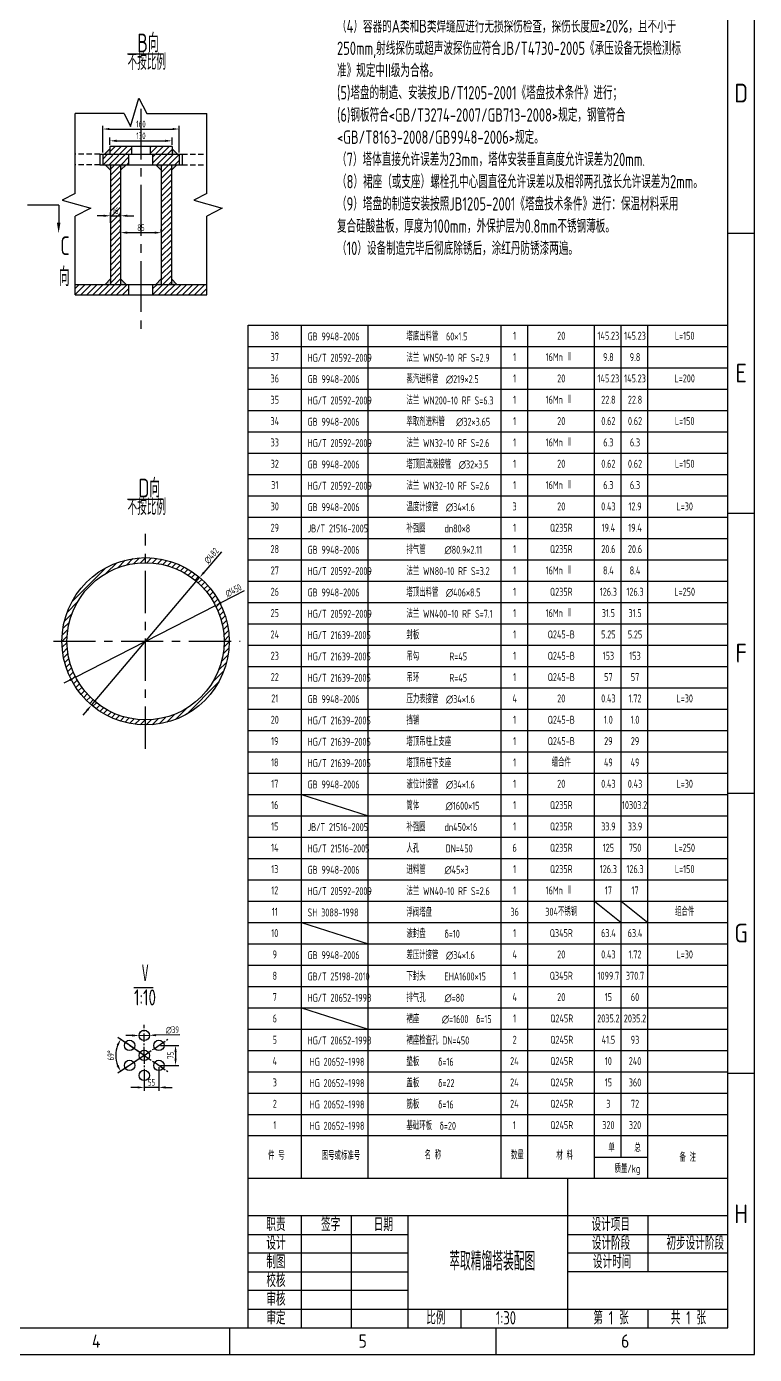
# Model space of a CAD drawing. Header units: millimetres. Extents: x -20118 to 11799, y -1891 to 39516.
# Drawn here: x -19797.5 to -19524.3, y 38675.5 to 39173.4 of the extents above; entities that cross this region are included whole.
import ezdxf
from ezdxf.enums import TextEntityAlignment as Align

# ---------------------------------------------------------------- set-up
doc = ezdxf.new("R2010")
doc.units = ezdxf.units.MM
for name, pattern in [('CENTER', [50.8, 31.75, -6.35, 6.35, -6.35]), ('CENTER2', [28.575, 19.05, -3.175, 3.175, -3.175]), ('JIS_02_2.0', [3, 2, -1])]:
    doc.linetypes.add(name, pattern=pattern)
for name, color, linetype in [('1', 130, 'Continuous'), ('7', 220, 'JIS_02_2.0'), ('8', 50, 'Continuous'), ('点划线', 20, 'CENTER'), ('点划线1', 1, 'CENTER2')]:
    doc.layers.add(name, color=color, linetype=linetype)
doc.layers.add('内框', color=7, linetype='Continuous', lineweight=80)
doc.styles.add('10', font='gbenor.shx', dxfattribs={"height": 3, "bigfont": 'gbcbig.shx'})
doc.styles.add('6', font='gbenor.shx', dxfattribs={"width": 0.8, "height": 6, "bigfont": 'gbcbig.shx'})
doc.styles.add('7', font='gbenor.shx', dxfattribs={"width": 0.8, "height": 7, "bigfont": 'gbcbig.shx'})
doc.styles.get("Standard").update_dxf_attribs({"font": 'gbenor.shx', "width": 0.7, "bigfont": 'gbcbig.shx'})
doc.styles.add('图名7', font='gbenor.shx', dxfattribs={"width": 0.8, "height": 7, "bigfont": 'gbcbig.shx'})
doc.styles.add('图纸中的数字及字母', font='gbenor.shx', dxfattribs={"width": 0.8, "height": 3, "bigfont": 'gbcbig.shx'})
doc.styles.add('表格中的文字5', font='gbenor.shx', dxfattribs={"width": 0.8, "height": 5, "bigfont": 'gbcbig.shx'})
doc.dimstyles.new('NUBT', dxfattribs={"dimtxt": 2.5, "dimasz": 2.5, "dimexe": 1.25, "dimexo": 0.625, "dimtad": 1, "dimdec": 0, "dimlfac": 30, "dimtxsty": 'Standard', "dimcen": 2.5, "dimadec": 0, "dimazin": 0, "dimtfac": 1, "dimtdec": 0, "dimtmove": 0, "dimatfit": 3, "dimfxl": 1, "dimarcsym": 0})
doc.dimstyles.new('NUBT3', dxfattribs={"dimtxt": 2.5, "dimasz": 2.5, "dimexe": 1.25, "dimexo": 0.625, "dimtad": 1, "dimdec": 1, "dimlfac": 10, "dimtxsty": 'Standard', "dimcen": 2.5, "dimadec": 0, "dimazin": 0, "dimtfac": 1, "dimtdec": 1, "dimtmove": 0, "dimatfit": 3, "dimfxl": 1, "dimarcsym": 0})

# ---------------------------------------------------------------- blocks, each defined once
blk = doc.blocks.new('*U32')
blk.add_line((-90, 0), (90, 0))
blk = doc.blocks.new('*U33')
at = {"color": 0, "linetype": 'ByBlock', "lineweight": -2, "transparency": 16777216}
for p in [(0, 88), (0, 80), (0, 72), (0, 64), (0, 56), (0, 48), (0, 40), (0, 32), (0, 24), (0, 16), (0, 8), (0, 0)]:
    blk.add_blockref('*U32', p, dxfattribs=at)
blk = doc.blocks.new('*D135')
at = {"layer": '1', "color": 0, "lineweight": -2, "transparency": 16777216}
for p, q in [((-19766.18, 39129.02), (-19766.18, 39131.8)), ((-19763.68, 39130.55), (-19745.36, 39130.55)), ((-19742.86, 39129.02), (-19742.86, 39131.8))]:
    blk.add_line(p, q, dxfattribs=at)
at = {"layer": '1', "color": 0, "transparency": 16777216}
for points in [[(-19763.68, 39130.97), (-19763.68, 39130.13), (-19766.18, 39130.55)], [(-19745.36, 39130.97), (-19745.36, 39130.13), (-19742.86, 39130.55)]]:
    blk.add_solid(points, dxfattribs=at)
at = {"layer": 'Defpoints', "color": 0, "transparency": 16777216}
for p in [(-19742.86, 39130.55), (-19766.18, 39128.39), (-19742.86, 39128.39)]:
    blk.add_point(p, dxfattribs=at)
at = {"layer": '1', "color": 0, "transparency": 16777216, "insert": (-19754.52, 39132.43), "char_height": 2.5, "attachment_point": 5}
blk.add_mtext('130', dxfattribs=at)
blk = doc.blocks.new('*D136')
at = {"layer": '1', "color": 0, "lineweight": -2, "transparency": 16777216}
for p, q in [((-19768.87, 39126.15), (-19768.87, 39136.23)), ((-19766.37, 39134.98), (-19742.67, 39134.98)), ((-19740.17, 39126.15), (-19740.17, 39136.23))]:
    blk.add_line(p, q, dxfattribs=at)
at = {"layer": '1', "color": 0, "transparency": 16777216}
for points in [[(-19766.37, 39135.39), (-19766.37, 39134.56), (-19768.87, 39134.98)], [(-19742.67, 39135.39), (-19742.67, 39134.56), (-19740.17, 39134.98)]]:
    blk.add_solid(points, dxfattribs=at)
at = {"layer": 'Defpoints', "color": 0, "transparency": 16777216}
for p in [(-19740.17, 39134.98), (-19768.87, 39125.52), (-19740.17, 39125.52)]:
    blk.add_point(p, dxfattribs=at)
at = {"layer": '1', "color": 0, "transparency": 16777216, "insert": (-19754.52, 39136.85), "char_height": 2.5, "attachment_point": 5}
blk.add_mtext('160', dxfattribs=at)
blk = doc.blocks.new('*D137')
at = {"layer": '1', "color": 0, "lineweight": -2, "transparency": 16777216}
for p, q in [((-19768.45, 39102.45), (-19770.95, 39102.45)), ((-19765.95, 39099.78), (-19765.95, 39103.7)), ((-19765.95, 39102.45), (-19762.15, 39102.45)), ((-19762.15, 39099.78), (-19762.15, 39103.7)), ((-19759.65, 39102.45), (-19757.15, 39102.45))]:
    blk.add_line(p, q, dxfattribs=at)
at = {"layer": '1', "color": 0, "transparency": 16777216}
for points in [[(-19768.45, 39102.86), (-19768.45, 39102.03), (-19765.95, 39102.45)], [(-19759.65, 39102.86), (-19759.65, 39102.03), (-19762.15, 39102.45)]]:
    blk.add_solid(points, dxfattribs=at)
at = {"layer": 'Defpoints', "color": 0, "transparency": 16777216}
for p in [(-19765.95, 39099.16), (-19762.15, 39102.45), (-19762.15, 39099.16)]:
    blk.add_point(p, dxfattribs=at)
at = {"layer": '1', "color": 0, "transparency": 16777216, "insert": (-19764.05, 39104.32), "char_height": 2.5, "attachment_point": 5}
blk.add_mtext('16', dxfattribs=at)
blk = doc.blocks.new('*D138')
at = {"layer": '1', "color": 0, "lineweight": -2, "transparency": 16777216}
for p, q in [((-19762.15, 39096.29), (-19762.15, 39097.37)), ((-19759.65, 39096.12), (-19749.4, 39096.12)), ((-19746.9, 39096.29), (-19746.9, 39097.37))]:
    blk.add_line(p, q, dxfattribs=at)
at = {"layer": '1', "color": 0, "transparency": 16777216}
for points in [[(-19759.65, 39096.54), (-19759.65, 39095.7), (-19762.15, 39096.12)], [(-19749.4, 39096.54), (-19749.4, 39095.7), (-19746.9, 39096.12)]]:
    blk.add_solid(points, dxfattribs=at)
at = {"layer": 'Defpoints', "color": 0, "transparency": 16777216}
for p in [(-19762.15, 39095.67), (-19746.9, 39096.12), (-19746.9, 39095.67)]:
    blk.add_point(p, dxfattribs=at)
at = {"layer": '1', "color": 0, "transparency": 16777216, "insert": (-19754.52, 39097.99), "char_height": 2.5, "attachment_point": 5}
blk.add_mtext('85', dxfattribs=at)
blk = doc.blocks.new('*D141')
at = {"layer": '1', "color": 0, "lineweight": -2, "transparency": 16777216}
for p, q in [((-19715.79, 38961.84), (-19724.32, 38957.47)), ((-19779.03, 38929.43), (-19726.55, 38956.33)), ((-19781.25, 38928.29), (-19783.48, 38927.15))]:
    blk.add_line(p, q, dxfattribs=at)
at = {"layer": '1', "color": 0, "transparency": 16777216}
for points in [[(-19724.51, 38957.84), (-19724.13, 38957.1), (-19726.55, 38956.33)], [(-19781.44, 38928.66), (-19781.06, 38927.92), (-19779.03, 38929.43)]]:
    blk.add_solid(points, dxfattribs=at)
at = {"layer": 'Defpoints', "color": 0, "transparency": 16777216}
for p in [(-19726.55, 38956.33), (-19779.03, 38929.43)]:
    blk.add_point(p, dxfattribs=at)
at = {"layer": '1', "color": 0, "transparency": 16777216, "insert": (-19719.8, 38961.89), "char_height": 2.5, "attachment_point": 5, "rotation": 27.1386}
blk.add_mtext('∅450', dxfattribs=at)
blk = doc.blocks.new('*D142')
at = {"layer": '1', "color": 0, "lineweight": -2, "transparency": 16777216}
for p, q in [((-19724.3, 38976.49), (-19730.89, 38968.72)), ((-19773.07, 38918.95), (-19732.5, 38966.81)), ((-19774.69, 38917.04), (-19776.31, 38915.13))]:
    blk.add_line(p, q, dxfattribs=at)
at = {"layer": '1', "color": 0, "transparency": 16777216}
for points in [[(-19731.21, 38968.99), (-19730.57, 38968.45), (-19732.5, 38966.81)], [(-19775.01, 38917.31), (-19774.37, 38916.77), (-19773.07, 38918.95)]]:
    blk.add_solid(points, dxfattribs=at)
at = {"layer": 'Defpoints', "color": 0, "transparency": 16777216}
for p in [(-19732.5, 38966.81), (-19773.07, 38918.95)]:
    blk.add_point(p, dxfattribs=at)
at = {"layer": '1', "color": 0, "transparency": 16777216, "insert": (-19728.06, 38974.95), "char_height": 2.5, "attachment_point": 5, "rotation": 49.7154}
blk.add_mtext('∅482', dxfattribs=at)
blk = doc.blocks.new('*D181')
at = {"layer": '1', "color": 0, "lineweight": -2, "transparency": 16777216}
for p, q in [((-19747.16, 38791.36), (-19740.28, 38791.36)), ((-19741.53, 38788.86), (-19741.53, 38786.36)), ((-19747.16, 38783.86), (-19740.28, 38783.86))]:
    blk.add_line(p, q, dxfattribs=at)
at = {"layer": '1', "color": 0, "transparency": 16777216}
for points in [[(-19741.95, 38788.86), (-19741.12, 38788.86), (-19741.53, 38791.36)], [(-19741.95, 38786.36), (-19741.12, 38786.36), (-19741.53, 38783.86)]]:
    blk.add_solid(points, dxfattribs=at)
at = {"layer": 'Defpoints', "color": 0, "transparency": 16777216}
for p in [(-19747.79, 38791.36), (-19747.79, 38783.86), (-19741.53, 38783.86)]:
    blk.add_point(p, dxfattribs=at)
at = {"layer": '1', "color": 0, "transparency": 16777216, "insert": (-19743.41, 38787.61), "char_height": 2.5, "attachment_point": 5, "rotation": 90}
blk.add_mtext('75', dxfattribs=at)
blk = doc.blocks.new('*D182')
at = {"layer": '1', "color": 0, "lineweight": -2, "transparency": 16777216}
for p, q in [((-19757.74, 38795.05), (-19760.24, 38795.01)), ((-19755.24, 38795.08), (-19751.34, 38795.14)), ((-19739.9, 38795.3), (-19748.84, 38795.17))]:
    blk.add_line(p, q, dxfattribs=at)
at = {"layer": '1', "color": 0, "transparency": 16777216}
for points in [[(-19757.74, 38795.46), (-19757.73, 38794.63), (-19755.24, 38795.08)], [(-19748.84, 38795.59), (-19748.83, 38794.76), (-19751.34, 38795.14)]]:
    blk.add_solid(points, dxfattribs=at)
at = {"layer": 'Defpoints', "color": 0, "transparency": 16777216}
for p in [(-19755.24, 38795.08), (-19751.34, 38795.14)]:
    blk.add_point(p, dxfattribs=at)
at = {"layer": '1', "color": 0, "transparency": 16777216, "insert": (-19742.71, 38797.13), "char_height": 2.5, "attachment_point": 5, "rotation": 0.8078}
blk.add_mtext('∅39', dxfattribs=at)
blk = doc.blocks.new('*D183')
at = {"layer": '1', "color": 0, "lineweight": -2, "transparency": 16777216}
for p, q in [((-19759.3, 38791.71), (-19763.15, 38794.34)), ((-19759.3, 38783.51), (-19763.15, 38780.88))]:
    blk.add_line(p, q, dxfattribs=at)
blk.add_arc((-19753.29, 38787.61), 10.69, 159.1449, 200.8551, dxfattribs=at)
at = {"layer": '1', "color": 0, "transparency": 16777216}
for points in [[(-19763.65, 38791.61), (-19762.91, 38791.22), (-19762.12, 38793.63)], [(-19762.91, 38784), (-19763.65, 38783.61), (-19762.12, 38781.59)]]:
    blk.add_solid(points, dxfattribs=at)
at = {"layer": 'Defpoints', "color": 0, "transparency": 16777216}
for p in [(-19758.79, 38791.36), (-19763.76, 38789.73), (-19753.29, 38787.61), (-19753.29, 38787.61), (-19758.79, 38783.86)]:
    blk.add_point(p, dxfattribs=at)
at = {"layer": '1', "color": 0, "transparency": 16777216, "insert": (-19765.85, 38787.61), "char_height": 2.5, "attachment_point": 5, "rotation": 90}
blk.add_mtext('69°', dxfattribs=at)
blk = doc.blocks.new('*D184')
at = {"layer": '1', "color": 0, "lineweight": -2, "transparency": 16777216}
for p, q in [((-19747.79, 38783.23), (-19747.79, 38774.34)), ((-19755.79, 38775.59), (-19758.29, 38775.59)), ((-19753.29, 38779.48), (-19753.29, 38774.34)), ((-19747.79, 38775.59), (-19753.29, 38775.59)), ((-19745.29, 38775.59), (-19742.79, 38775.59))]:
    blk.add_line(p, q, dxfattribs=at)
at = {"layer": '1', "color": 0, "transparency": 16777216}
for points in [[(-19755.79, 38776.01), (-19755.79, 38775.17), (-19753.29, 38775.59)], [(-19745.29, 38776.01), (-19745.29, 38775.17), (-19747.79, 38775.59)]]:
    blk.add_solid(points, dxfattribs=at)
at = {"layer": 'Defpoints', "color": 0, "transparency": 16777216}
for p in [(-19753.29, 38780.11), (-19747.79, 38783.86), (-19753.29, 38775.59)]:
    blk.add_point(p, dxfattribs=at)
at = {"layer": '1', "color": 0, "transparency": 16777216, "insert": (-19750.54, 38777.46), "char_height": 2.5, "attachment_point": 5}
blk.add_mtext('55', dxfattribs=at)

msp = doc.modelspace()

# ---------------------------------------------------------------- hatches: boundary and pattern name
h = msp.add_hatch()
h.set_pattern_fill('ANSI31', color=3, scale=0.5)
h.set_pattern_definition([(45, (0, -51.5994), (-1.122532015, 1.122532015), [])])
h.paths.add_polyline_path([(-19758.0204, 39125.5238), (-19758.0204, 39128.3936), (-19766.1813, 39128.3936), (-19766.1813, 39125.5238)])
h.paths.add_polyline_path([(-19768.8717, 39125.5238), (-19768.8717, 39121.5779), (-19759.0069, 39121.5779), (-19759.0069, 39125.5238)])
h.paths.add_polyline_path([(-19751.0254, 39128.3936), (-19751.0254, 39125.5238), (-19742.8645, 39125.5238), (-19742.8645, 39128.3936)])
h.paths.add_polyline_path([(-19750.0389, 39125.5238), (-19750.0389, 39121.5779), (-19740.1741, 39121.5779), (-19740.1741, 39125.5238)])
h.paths.add_polyline_path([(-19746.9001, 39076.7379), (-19743.0916, 39076.7379), (-19743.0916, 39121.5779), (-19746.9001, 39121.5779)])
h.paths.add_polyline_path([(-19765.9542, 39076.7379), (-19762.1457, 39076.7379), (-19762.1457, 39121.5779), (-19765.9542, 39121.5779)])
h.paths.add_polyline_path([(-19759.0069, 39072.792), (-19759.0069, 39076.7379), (-19779.1985, 39076.7379), (-19779.1985, 39072.792)])
h.paths.add_polyline_path([(-19750.0389, 39076.7379), (-19750.0389, 39072.792), (-19729.8473, 39072.792), (-19729.8473, 39076.7379)])
h = msp.add_hatch(color=1)
h.dxf.hatch_style = 1
h.paths.add_polyline_path([(-19766.1813, 39127.5392), (-19768.1967, 39125.5238), (-19766.1813, 39125.5238)])
h.paths.add_polyline_path([(-19765.9542, 39121.5779), (-19767.9695, 39121.5779), (-19765.9542, 39119.5625)])
h.paths.add_polyline_path([(-19742.8645, 39127.5392), (-19742.8645, 39125.5238), (-19740.8491, 39125.5238)])
h.paths.add_polyline_path([(-19741.0763, 39121.5779), (-19743.0916, 39121.5779), (-19743.0916, 39119.5625)])
h.paths.add_polyline_path([(-19765.9542, 39078.7533), (-19767.9695, 39076.7379), (-19765.9542, 39076.7379)])
h.paths.add_polyline_path([(-19762.1457, 39078.7533), (-19762.1457, 39076.7379), (-19760.1303, 39076.7379)])
h.paths.add_polyline_path([(-19746.9001, 39078.7533), (-19748.9155, 39076.7379), (-19746.9001, 39076.7379)])
h.paths.add_polyline_path([(-19743.0916, 39078.7533), (-19743.0916, 39076.7379), (-19741.0763, 39076.7379)])
h = msp.add_hatch(color=1)
h.dxf.hatch_style = 1
h.paths.add_polyline_path([(-19760.1303, 39121.5779), (-19762.1457, 39121.5779), (-19762.1457, 39119.5625)])
h.paths.add_polyline_path([(-19746.9001, 39121.5779), (-19748.9155, 39121.5779), (-19746.9001, 39119.5625)])
h = msp.add_hatch()
h.set_pattern_fill('ANSI31', color=3, scale=0.5)
h.set_pattern_definition([(45, (0, -93.7038), (-1.122532015, 1.122532015), [])])
h.paths.add_polyline_path([(-19752.7882, 38974.2505), (-19752.7882, 38972.3644, -0.41421356), (-19723.3032, 38942.8794), (-19721.4171, 38942.8794, 0.41421356)])
h.paths.add_polyline_path([(-19752.7882, 38972.3644), (-19752.7882, 38974.2505, 0.41421356), (-19784.1593, 38942.8794), (-19782.2732, 38942.8794, -0.41421356)])
h.paths.add_polyline_path([(-19782.2732, 38942.8794), (-19784.1593, 38942.8794, 0.41421356), (-19752.7882, 38911.5083), (-19752.7882, 38913.3944, -0.41421356)])
h.paths.add_polyline_path([(-19721.4171, 38942.8794), (-19723.3032, 38942.8794, -0.41421356), (-19752.7882, 38913.3944), (-19752.7882, 38911.5083, 0.41421356)])

# ---------------------------------------------------------------- linework, layer by layer
for p, q in [((-19524.2964, 38675.4563), (-19524.2964, 39516.4563)), ((-19759.5613, 39163.1324), (-19746.0115, 39163.1324)), ((-19769.9949, 39125.5238), (-19739.051, 39125.5238)), ((-19769.9949, 39125.5238), (-19769.9949, 39121.5779)), ((-19768.8717, 39125.5238), (-19768.8717, 39121.5779)), ((-19768.1967, 39125.5238), (-19766.1813, 39127.5392)), ((-19742.8645, 39128.3936), (-19766.1813, 39128.3936)), ((-19766.1813, 39128.3936), (-19766.1813, 39125.5238)), ((-19759.0069, 39121.5779), (-19759.0069, 39125.5238)), ((-19758.0204, 39128.3936), (-19758.0204, 39125.5238)), ((-19751.0254, 39128.3936), (-19751.0254, 39125.5238)), ((-19750.0389, 39121.5779), (-19750.0389, 39125.5238)), ((-19742.8645, 39128.3936), (-19742.8645, 39125.5238)), ((-19740.8491, 39125.5238), (-19742.8645, 39127.5392)), ((-19740.1741, 39125.5238), (-19740.1741, 39121.5779)), ((-19739.051, 39125.5238), (-19739.051, 39121.5779)), ((-19769.9949, 39121.5779), (-19739.051, 39121.5779)), ((-19767.9695, 39121.5779), (-19765.9542, 39119.5625)), ((-19760.1303, 39121.5779), (-19762.1457, 39119.5625)), ((-19748.9155, 39121.5779), (-19746.9001, 39119.5625)), ((-19741.0763, 39121.5779), (-19743.0916, 39119.5625)), ((-19779.1985, 39076.7379), (-19729.8473, 39076.7379)), ((-19767.9695, 39076.7379), (-19765.9542, 39078.7533)), ((-19760.1303, 39076.7379), (-19762.1457, 39078.7533)), ((-19759.0069, 39072.792), (-19759.0069, 39076.7379)), ((-19750.0389, 39072.792), (-19750.0389, 39076.7379)), ((-19748.9155, 39076.7379), (-19746.9001, 39078.7533)), ((-19741.0763, 39076.7379), (-19743.0916, 39078.7533)), ((-19779.1985, 39072.792), (-19729.8473, 39072.792)), ((-19714.2964, 38741.4563), (-19714.2964, 39061.4563)), ((-19694.2964, 38765.4563), (-19694.2964, 39061.4563)), ((-19669.2964, 38765.4563), (-19669.2964, 39061.4563)), ((-19619.2964, 38757.4563), (-19619.2964, 39061.4563)), ((-19609.2964, 38973.4563), (-19609.2964, 39061.4563)), ((-19584.2964, 38757.4563), (-19584.2964, 39061.4563)), ((-19574.2964, 38757.4563), (-19574.2964, 39061.4563)), ((-19564.2964, 38757.4563), (-19564.2964, 39061.4563)), ((-19759.5613, 38996.2272), (-19746.0115, 38996.2272)), ((-19714.2964, 38981.4563), (-19534.2964, 38981.4563)), ((-19609.2964, 38965.4563), (-19609.2964, 38973.4563)), ((-19714.2964, 38965.4563), (-19534.2964, 38965.4563)), ((-19609.2964, 38957.4563), (-19609.2964, 38965.4563)), ((-19714.2964, 38957.4563), (-19534.2964, 38957.4563)), ((-19609.2964, 38949.4563), (-19609.2964, 38957.4563)), ((-19714.2964, 38949.4563), (-19534.2964, 38949.4563)), ((-19609.2964, 38941.4563), (-19609.2964, 38949.4563)), ((-19714.2964, 38941.4563), (-19534.2964, 38941.4563)), ((-19609.2964, 38933.4563), (-19609.2964, 38941.4563)), ((-19714.2964, 38933.4563), (-19534.2964, 38933.4563)), ((-19609.2964, 38925.4563), (-19609.2964, 38933.4563)), ((-19714.2964, 38925.4563), (-19534.2964, 38925.4563)), ((-19609.2964, 38917.4563), (-19609.2964, 38925.4563)), ((-19714.2964, 38917.4563), (-19534.2964, 38917.4563)), ((-19609.2964, 38909.4563), (-19609.2964, 38917.4563)), ((-19714.2964, 38909.4563), (-19534.2964, 38909.4563)), ((-19609.2964, 38901.4563), (-19609.2964, 38909.4563)), ((-19714.2964, 38901.4563), (-19534.2964, 38901.4563)), ((-19609.2964, 38893.4563), (-19609.2964, 38901.4563)), ((-19714.2964, 38893.4563), (-19534.2964, 38893.4563)), ((-19609.2964, 38885.4563), (-19609.2964, 38893.4563)), ((-19714.2964, 38885.4563), (-19534.2964, 38885.4563)), ((-19694.2964, 38885.4563), (-19669.2964, 38877.4563)), ((-19609.2964, 38877.4563), (-19609.2964, 38885.4563)), ((-19714.2964, 38877.4563), (-19534.2964, 38877.4563)), ((-19609.2964, 38869.4563), (-19609.2964, 38877.4563)), ((-19714.2964, 38869.4563), (-19534.2964, 38869.4563)), ((-19609.2964, 38861.4563), (-19609.2964, 38869.4563)), ((-19714.2964, 38861.4563), (-19534.2964, 38861.4563)), ((-19609.2964, 38853.4563), (-19609.2964, 38861.4563)), ((-19714.2964, 38853.4563), (-19534.2964, 38853.4563)), ((-19609.2964, 38845.4563), (-19609.2964, 38853.4563)), ((-19714.2964, 38845.4563), (-19534.2964, 38845.4563)), ((-19609.2964, 38837.4563), (-19609.2964, 38845.4563)), ((-19584.2964, 38845.4563), (-19574.2964, 38837.4563)), ((-19574.2964, 38845.4563), (-19564.2964, 38837.4563)), ((-19714.2964, 38837.4563), (-19534.2964, 38837.4563)), ((-19694.2964, 38837.4563), (-19669.2964, 38829.4563)), ((-19609.2964, 38829.4563), (-19609.2964, 38837.4563)), ((-19714.2964, 38829.4563), (-19534.2964, 38829.4563)), ((-19609.2964, 38821.4563), (-19609.2964, 38829.4563)), ((-19714.2964, 38821.4563), (-19534.2964, 38821.4563)), ((-19609.2964, 38813.4563), (-19609.2964, 38821.4563)), ((-19757.2083, 38813.1126), (-19749.8943, 38813.1126)), ((-19714.2964, 38813.4563), (-19534.2964, 38813.4563)), ((-19609.2964, 38805.4563), (-19609.2964, 38813.4563)), ((-19714.2964, 38805.4563), (-19534.2964, 38805.4563)), ((-19694.2964, 38805.4563), (-19669.2964, 38797.4563)), ((-19609.2964, 38797.4563), (-19609.2964, 38805.4563)), ((-19714.2964, 38797.4563), (-19534.2964, 38797.4563)), ((-19609.2964, 38789.4563), (-19609.2964, 38797.4563)), ((-19753.2879, 38787.6095), (-19758.7879, 38791.3595)), ((-19753.2879, 38787.6095), (-19758.7879, 38783.8595)), ((-19714.2964, 38789.4563), (-19534.2964, 38789.4563)), ((-19609.2964, 38781.4563), (-19609.2964, 38789.4563)), ((-19714.2964, 38781.4563), (-19534.2964, 38781.4563)), ((-19609.2964, 38773.4563), (-19609.2964, 38781.4563)), ((-19714.2964, 38773.4563), (-19534.2964, 38773.4563)), ((-19609.2964, 38765.4563), (-19609.2964, 38773.4563)), ((-19714.2964, 38765.4563), (-19534.2964, 38765.4563)), ((-19694.2964, 38757.4563), (-19694.2964, 38765.4563)), ((-19669.2964, 38757.4563), (-19669.2964, 38765.4563)), ((-19609.2964, 38757.4563), (-19609.2964, 38765.4563)), ((-19534.2964, 38757.4563), (-19714.2964, 38757.4563)), ((-19694.2964, 38741.4563), (-19694.2964, 38757.4563)), ((-19669.2964, 38741.4563), (-19669.2964, 38757.4563)), ((-19619.2964, 38741.4563), (-19619.2964, 38757.4563)), ((-19609.2964, 38741.4563), (-19609.2964, 38757.4563)), ((-19584.2964, 38741.4563), (-19584.2964, 38757.4563)), ((-19574.2964, 38749.4563), (-19574.2964, 38757.4563)), ((-19564.2964, 38741.4563), (-19564.2964, 38757.4563)), ((-19584.2964, 38749.4563), (-19564.2964, 38749.4563)), ((-19594.2964, 38685.4563), (-19594.2964, 38741.4563)), ((-19534.2964, 38727.4563), (-19714.2964, 38727.4563)), ((-19694.2964, 38685.4563), (-19694.2964, 38727.4563)), ((-19675.6621, 38727.4563), (-19675.6621, 38685.4563)), ((-19654.2964, 38685.4563), (-19654.2964, 38727.4563)), ((-19564.2964, 38727.4563), (-19564.2964, 38706.4563)), ((-19714.2964, 38720.4563), (-19654.2964, 38720.4563)), ((-19594.2964, 38720.4563), (-19534.2964, 38720.4563)), ((-19654.2964, 38713.4563), (-19714.2964, 38713.4563)), ((-19534.2964, 38713.4563), (-19594.2964, 38713.4563)), ((-19714.2964, 38706.4563), (-19654.2964, 38706.4563)), ((-19534.2964, 38706.4563), (-19594.2964, 38706.4563)), ((-19654.2964, 38699.4563), (-19714.2964, 38699.4563)), ((-19714.2964, 38692.4563), (-19534.2964, 38692.4563)), ((-19634.2964, 38685.4563), (-19634.2964, 38692.4563)), ((-19564.2964, 38692.4563), (-19564.2964, 38685.4563)), ((-20118.2964, 38675.4563), (-19524.2964, 38675.4563))]:
    msp.add_line(p, q)
at = {"ltscale": 0.5}
for p, q in [((-19765.9542, 39121.5779), (-19765.9542, 39076.7379)), ((-19762.1457, 39121.5779), (-19762.1457, 39076.7379)), ((-19746.9001, 39121.5779), (-19746.9001, 39076.7379)), ((-19743.0916, 39121.5779), (-19743.0916, 39076.7379))]:
    msp.add_line(p, q, dxfattribs=at)
at = {"lineweight": -3}
for p, q in [((-19534.2964, 39095.9563), (-19524.2964, 39095.9563)), ((-19534.2964, 38990.9563), (-19524.2964, 38990.9563)), ((-19534.2964, 38885.9563), (-19524.2964, 38885.9563)), ((-19534.2964, 38780.9563), (-19524.2964, 38780.9563)), ((-19721.2964, 38685.4563), (-19721.2964, 38675.4563)), ((-19721.2964, 38685.4563), (-19721.2964, 38675.4563)), ((-19621.2964, 38685.4563), (-19621.2964, 38675.4563)), ((-19621.2964, 38685.4563), (-19621.2964, 38675.4563))]:
    msp.add_line(p, q, dxfattribs=at)
at = {"lineweight": 30}
msp.add_line((-19534.2964, 38741.4563), (-19714.2964, 38741.4563), dxfattribs=at)
for centre, radius in [((-19752.7882, 38942.8794), 31.3711), ((-19752.7882, 38942.8794), 29.485), ((-19753.2879, 38795.1095), 1.95), ((-19758.7879, 38791.3595), 1.95), ((-19747.7879, 38791.3595), 1.95), ((-19758.7879, 38783.8595), 1.95), ((-19753.2879, 38787.6095), 1.95), ((-19747.7879, 38783.8595), 1.95), ((-19753.2879, 38780.1095), 1.95)]:
    msp.add_circle(centre, radius)
at = {"layer": '1'}
for q in [(-19797.052, 39106.3902), (-19785.3928, 39099.8821)]:
    msp.add_line((-19785.3928, 39106.3902), q, dxfattribs=at)
at = {"layer": '1', "ltscale": 0.1}
msp.add_line((-19753.2879, 38787.6095), (-19762.1431, 38781.5719), dxfattribs=at)
at = {"layer": '1'}
msp.add_solid([(-19786.0594, 39099.886), (-19785.416, 39095.8822), (-19784.7261, 39099.8782)], dxfattribs=at)
at = {"layer": '7'}
for p, q in [((-19769.9949, 39125.5238), (-19779.1985, 39125.5238)), ((-19739.051, 39125.5238), (-19729.8473, 39125.5238)), ((-19769.9949, 39121.5779), (-19779.1985, 39121.5779)), ((-19739.051, 39121.5779), (-19729.8473, 39121.5779))]:
    msp.add_line(p, q, dxfattribs=at)
at = {"layer": '8'}
for p, q in [((-19758.4172, 39135.9098), (-19755.3146, 39146.6115)), ((-19755.3146, 39146.6115), (-19752.3354, 39140.792)), ((-19760.8708, 39140.792), (-19779.1985, 39140.792)), ((-19779.1985, 39110.7969), (-19779.1985, 39140.792)), ((-19760.8708, 39140.792), (-19758.4172, 39135.9098)), ((-19752.3354, 39140.792), (-19729.8473, 39140.792)), ((-19729.8473, 39110.7969), (-19729.8473, 39140.792)), ((-19779.1985, 39110.7969), (-19784.0807, 39108.3433)), ((-19729.8473, 39110.7969), (-19734.7295, 39108.3433)), ((-19784.0807, 39108.3433), (-19773.3789, 39105.2407)), ((-19773.3789, 39105.2407), (-19779.1985, 39102.2615)), ((-19734.7295, 39108.3433), (-19724.0278, 39105.2407)), ((-19724.0278, 39105.2407), (-19729.8473, 39102.2615)), ((-19779.1985, 39072.792), (-19779.1985, 39102.2615)), ((-19729.8473, 39072.792), (-19729.8473, 39102.2615))]:
    msp.add_line(p, q, dxfattribs=at)
at = {"layer": '内框', "lineweight": 30}
for p, q in [((-19534.2964, 38685.4563), (-19534.2964, 39506.4563)), ((-19714.2964, 38685.4563), (-19714.2964, 38741.4563)), ((-20093.2964, 38685.4563), (-19534.2964, 38685.4563))]:
    msp.add_line(p, q, dxfattribs=at)
at = {"layer": '点划线', "ltscale": 0.5}
for p, q in [((-19752.7882, 38902.6077), (-19752.7882, 38983.1511)), ((-19787.3975, 38942.8794), (-19717.2965, 38942.8794))]:
    msp.add_line(p, q, dxfattribs=at)
at = {"layer": '点划线', "ltscale": 0.1}
for q in [(-19753.2879, 38799.0733), (-19762.1431, 38793.6472), (-19744.4327, 38793.6472), (-19753.2879, 38776.1457), (-19744.4327, 38781.5719)]:
    msp.add_line((-19753.2879, 38787.6095), q, dxfattribs=at)
at = {"layer": '点划线1'}
msp.add_line((-19754.5229, 39142.5653), (-19754.5229, 39060.0402), dxfattribs=at)

# ---------------------------------------------------------------- block references
msp.add_blockref('*U33', (-19624.2964, 38973.4563))

# ---------------------------------------------------------------- texts
at = {"style": '图纸中的数字及字母', "width": 0.8}
for s, p in [('38', (-19704.2964, 39057.4563)), ('1', (-19614.2964, 39057.4563)), ('20', (-19596.7964, 39057.4563)), ('145.23', (-19579.1148, 39057.4563)), ('145.23', (-19569.1148, 39057.4563)), ('L=150', (-19550.4781, 39057.4563)), ('37', (-19704.2964, 39049.4563)), ('1', (-19614.2964, 39049.4563)), ('16Mn Ⅱ ', (-19596.7964, 39049.4563)), ('9.8', (-19579.1148, 39049.4563)), ('9.8', (-19569.1148, 39049.4563)), ('36', (-19704.2964, 39041.4563)), ('1', (-19614.2964, 39041.4563)), ('20', (-19596.7964, 39041.4563)), ('145.23', (-19579.1148, 39041.4563)), ('145.23', (-19569.1148, 39041.4563)), ('L=200', (-19550.4781, 39041.4563)), ('35', (-19704.2964, 39033.4563)), ('1', (-19614.2964, 39033.4563)), ('16Mn Ⅱ ', (-19596.7964, 39033.4563)), ('22.8', (-19579.1148, 39033.4563)), ('22.8', (-19569.1148, 39033.4563)), ('34', (-19704.2964, 39025.4563)), ('1', (-19614.2964, 39025.4563)), ('20', (-19596.7964, 39025.4563)), ('0.62', (-19579.1148, 39025.4563)), ('0.62', (-19569.1148, 39025.4563)), ('L=150', (-19550.4781, 39025.4563)), ('33', (-19704.2964, 39017.4563)), ('1', (-19614.2964, 39017.4563)), ('16Mn Ⅱ ', (-19596.7964, 39017.4563)), ('6.3', (-19579.1148, 39017.4563)), ('6.3', (-19569.1148, 39017.4563)), ('32', (-19704.2964, 39009.4563)), ('1', (-19614.2964, 39009.4563)), ('20', (-19596.7964, 39009.4563)), ('0.62', (-19579.1148, 39009.4563)), ('0.62', (-19569.1148, 39009.4563)), ('L=150', (-19550.4781, 39009.4563)), ('31', (-19704.2964, 39001.4563)), ('1', (-19614.2964, 39001.4563)), ('16Mn Ⅱ ', (-19596.7964, 39001.4563)), ('6.3', (-19579.1148, 39001.4563)), ('6.3', (-19569.1148, 39001.4563)), ('30', (-19704.2964, 38993.4563)), ('3', (-19614.2964, 38993.4563)), ('20', (-19596.7964, 38993.4563)), ('0.43', (-19579.1148, 38993.4563)), ('12.9', (-19569.1148, 38993.4563)), ('L=30', (-19550.4781, 38993.4563)), ('29', (-19704.2964, 38985.4563)), ('1', (-19614.2964, 38985.4563)), ('Q235R', (-19596.7964, 38985.4563)), ('19.4', (-19579.1148, 38985.4563)), ('19.4', (-19569.1148, 38985.4563)), ('28', (-19704.2964, 38977.4563)), ('1', (-19614.2964, 38977.4563)), ('Q235R', (-19596.7964, 38977.4563)), ('20.6', (-19579.1148, 38977.4563)), ('20.6', (-19569.1148, 38977.4563)), ('27', (-19704.2964, 38969.4563)), ('1', (-19614.2964, 38969.4563)), ('16Mn Ⅱ ', (-19596.7964, 38969.4563)), ('8.4', (-19579.1148, 38969.4563)), ('8.4', (-19569.1148, 38969.4563)), ('26', (-19704.2964, 38961.4563)), ('1', (-19614.2964, 38961.4563)), ('Q235R', (-19596.7964, 38961.4563)), ('126.3', (-19579.1148, 38961.4563)), ('126.3', (-19569.1148, 38961.4563)), ('L=250', (-19550.4781, 38961.4563)), ('25', (-19704.2964, 38953.4563)), ('1', (-19614.2964, 38953.4563)), ('16Mn Ⅱ ', (-19596.7964, 38953.4563)), ('31.5', (-19579.1148, 38953.4563)), ('31.5', (-19569.1148, 38953.4563)), ('24', (-19704.2964, 38945.4563)), ('1', (-19614.2964, 38945.4563)), ('Q245-B', (-19596.7964, 38945.4563)), ('5.25', (-19579.1148, 38945.4563)), ('5.25', (-19569.1148, 38945.4563)), ('23', (-19704.2964, 38937.4563)), ('1', (-19614.2964, 38937.4563)), ('Q245-B', (-19596.7964, 38937.4563)), ('153', (-19579.1148, 38937.4563)), ('153', (-19569.1148, 38937.4563)), ('22', (-19704.2964, 38929.4563)), ('1', (-19614.2964, 38929.4563)), ('Q245-B', (-19596.7964, 38929.4563)), ('57', (-19579.1148, 38929.4563)), ('57', (-19569.1148, 38929.4563)), ('21', (-19704.2964, 38921.4563)), ('4', (-19614.2964, 38921.4563)), ('20', (-19596.7964, 38921.4563)), ('0.43', (-19579.1148, 38921.4563)), ('1.72', (-19569.1148, 38921.4563)), ('L=30', (-19550.4781, 38921.4563)), ('20', (-19704.2964, 38913.4563)), ('1', (-19614.2964, 38913.4563)), ('1', (-19614.2964, 38913.4563)), ('Q245-B', (-19596.7964, 38913.4563)), ('1.0', (-19579.1148, 38913.4563)), ('1.0', (-19569.1148, 38913.4563)), ('19', (-19704.2964, 38905.4563)), ('1', (-19614.2964, 38905.4563)), ('1', (-19614.2964, 38905.4563)), ('Q245-B', (-19596.7964, 38905.4563)), ('29', (-19579.1148, 38905.4563)), ('29', (-19569.1148, 38905.4563)), ('18', (-19704.2964, 38897.4563)), ('1', (-19614.2964, 38897.4563)), ('组合件', (-19596.7964, 38897.4563)), ('49', (-19579.1148, 38897.4563)), ('49', (-19569.1148, 38897.4563)), ('17', (-19704.2964, 38889.4563)), ('1', (-19614.2964, 38889.4563)), ('20', (-19596.7964, 38889.4563)), ('0.43', (-19579.1148, 38889.4563)), ('0.43', (-19569.1148, 38889.4563)), ('L=30', (-19550.4781, 38889.4563)), ('16', (-19704.2964, 38881.4563)), ('1', (-19614.2964, 38881.4563)), ('Q235R', (-19596.7964, 38881.4563)), ('10303.2', (-19569.2964, 38881.4563)), ('15', (-19704.2964, 38873.4563)), ('1', (-19614.2964, 38873.4563)), ('Q235R', (-19596.7964, 38873.4563)), ('33.9', (-19579.1148, 38873.4563)), ('33.9', (-19569.1148, 38873.4563)), ('14', (-19704.2964, 38865.4563)), ('6', (-19614.2964, 38865.4563)), ('Q235R', (-19596.7964, 38865.4563)), ('125', (-19579.1148, 38865.4563)), ('750', (-19569.1148, 38865.4563)), ('L=250', (-19550.4781, 38865.4563)), ('13', (-19704.2964, 38857.4563)), ('1', (-19614.2964, 38857.4563)), ('Q235R', (-19596.7964, 38857.4563)), ('126.3', (-19579.1148, 38857.4563)), ('126.3', (-19569.1148, 38857.4563)), ('L=150', (-19550.4781, 38857.4563)), ('12', (-19704.2964, 38849.4563)), ('1', (-19614.2964, 38849.4563)), ('16Mn Ⅱ ', (-19596.7964, 38849.4563)), ('17', (-19579.1148, 38849.4563)), ('17', (-19569.1148, 38849.4563)), ('11', (-19704.2964, 38841.4563)), ('36', (-19614.2964, 38841.4563)), ('304不锈钢', (-19596.7964, 38841.4563)), ('组合件', (-19550.4781, 38841.4563)), ('10', (-19704.2964, 38833.4563)), ('1', (-19614.2964, 38833.4563)), ('Q345R', (-19596.7964, 38833.4563)), ('63.4', (-19579.1148, 38833.4563)), ('63.4', (-19569.1148, 38833.4563)), ('9', (-19704.2964, 38825.4563)), ('4', (-19614.2964, 38825.4563)), ('20', (-19596.7964, 38825.4563)), ('0.43', (-19579.1148, 38825.4563)), ('1.72', (-19569.1148, 38825.4563)), ('L=30', (-19550.4781, 38825.4563)), ('8', (-19704.2964, 38817.4563)), ('1', (-19614.2964, 38817.4563)), ('Q345R', (-19596.7964, 38817.4563)), ('1099.7', (-19579.1148, 38817.4563)), ('370.7', (-19569.1148, 38817.4563)), ('7', (-19704.2964, 38809.4563)), ('4', (-19614.2964, 38809.4563)), ('20', (-19596.7964, 38809.4563)), ('15', (-19579.1148, 38809.4563)), ('60', (-19569.1148, 38809.4563)), ('6', (-19704.2964, 38801.4563)), ('1', (-19614.2964, 38801.4563)), ('Q245R', (-19596.6268, 38801.4563)), ('2035.2', (-19579.1148, 38801.4563)), ('2035.2', (-19569.1148, 38801.4563)), ('5', (-19704.2964, 38793.4563)), ('2', (-19614.2964, 38793.4563)), ('Q245R', (-19596.6268, 38793.4563)), ('41.5', (-19579.1148, 38793.4563)), ('93', (-19569.1148, 38793.4563)), ('4', (-19704.2964, 38785.4563)), ('24', (-19614.3925, 38785.4563)), ('Q245R', (-19596.6268, 38785.4563)), ('10', (-19579.1148, 38785.4563)), ('240', (-19569.1148, 38785.4563)), ('3', (-19704.2964, 38777.4563)), ('24', (-19614.3925, 38777.4563)), ('Q245R', (-19596.6268, 38777.4563)), ('15', (-19579.1148, 38777.4563)), ('360', (-19569.1148, 38777.4563)), ('2', (-19704.2964, 38769.4563)), ('24', (-19614.3925, 38769.4563)), ('Q245R', (-19596.6268, 38769.4563)), ('3', (-19579.1148, 38769.4563)), ('72', (-19569.1148, 38769.4563)), ('1', (-19704.2964, 38761.4563)), ('1', (-19614.3925, 38761.4563)), ('Q245R', (-19596.6268, 38761.4563)), ('320', (-19579.1148, 38761.4563)), ('320', (-19569.1148, 38761.4563))]:
    msp.add_text(s, height=3, dxfattribs=at).set_placement(p, align=Align.MIDDLE_CENTER)
for s, p in [('塔底出料管  60×1.5', (-19654.8866, 39055.6905)), ('GB 9948-2006', (-19691.9811, 39055.6905)), ('HG/T 20592-2009', (-19691.9811, 39047.6905)), ('法兰 WN50-10 RF S=2.9', (-19654.8866, 39047.6905)), ('GB 9948-2006', (-19691.9811, 39039.6905)), ('蒸汽进料管  ∅219×2.5', (-19654.8866, 39039.6905)), ('HG/T 20592-2009', (-19691.9811, 39031.6905)), ('法兰 WN200-10 RF S=6.3', (-19654.8866, 39031.6905)), ('GB 9948-2006', (-19691.9811, 39023.6905)), ('萃取剂进料管   ∅32×3.65', (-19654.8866, 39023.6905)), ('HG/T 20592-2009', (-19691.9811, 39015.6905)), ('法兰 WN32-10 RF S=2.6', (-19654.8866, 39015.6905)), ('GB 9948-2006', (-19691.9811, 39007.6905)), ('塔顶回流液接管  ∅32×3.5', (-19654.8866, 39007.6905)), ('HG/T 20592-2009', (-19691.9811, 38999.6905)), ('法兰 WN32-10 RF S=2.6', (-19654.8866, 38999.6905)), ('GB 9948-2006', (-19691.9811, 38991.6905)), ('温度计接管  ∅34×1.6', (-19654.8866, 38991.6905)), ('JB/T 21516-2005', (-19691.9811, 38983.6905)), ('补强圈     dn80×8', (-19654.8866, 38983.6905)), ('GB 9948-2006', (-19691.9811, 38975.6905)), ('排气管     ∅80.9×2.11', (-19654.8866, 38975.6905)), ('HG/T 20592-2009', (-19691.9811, 38967.6905)), ('法兰 WN80-10 RF S=3.2', (-19654.8866, 38967.6905)), ('GB 9948-2006', (-19691.9811, 38959.6905)), ('塔顶出料管  ∅406×8.5', (-19654.8866, 38959.6905)), ('HG/T 20592-2009', (-19691.9811, 38951.6905)), ('法兰 WN400-10 RF S=7.1', (-19654.8866, 38951.6905)), ('HG/T 21639-2005', (-19691.9811, 38943.6905)), ('封板', (-19654.8866, 38943.6905)), ('HG/T 21639-2005', (-19691.9811, 38935.6905)), ('吊勾        R=45', (-19654.8866, 38935.6905)), ('HG/T 21639-2005', (-19691.9811, 38927.6905)), ('吊环        R=45', (-19654.8866, 38927.6905)), ('GB 9948-2006', (-19691.9811, 38919.6905)), ('压力表接管  ∅34×1.6', (-19654.8866, 38919.6905)), ('HG/T 21639-2005', (-19691.9811, 38911.6905)), ('挡销', (-19654.8866, 38911.6905)), ('HG/T 21639-2005', (-19691.9811, 38903.6905)), ('塔顶吊柱上支座  ', (-19654.8866, 38903.6905)), ('HG/T 21639-2005', (-19691.9811, 38895.6905)), ('塔顶吊柱下支座  ', (-19654.8866, 38895.6905)), ('GB 9948-2006', (-19691.9811, 38887.6905)), ('液位计接管  ∅34×1.6', (-19654.8866, 38887.6905)), ('筒体       ∅1600×15', (-19654.8866, 38879.6905)), ('JB/T 21516-2005', (-19691.9811, 38871.6905)), ('补强圈     dn450×16', (-19654.8866, 38871.6905)), ('HG/T 21516-2005', (-19691.9811, 38863.6905)), ('人孔       DN=450 ', (-19654.8866, 38863.6905)), ('GB 9948-2006', (-19691.9811, 38855.6905)), ('进料管     ∅45×3', (-19654.8866, 38855.6905)), ('HG/T 20592-2009', (-19691.9811, 38847.6905)), ('法兰 WN40-10 RF S=2.6', (-19654.8866, 38847.6905)), ('SH 3088-1998', (-19691.9811, 38839.6905)), ('浮阀塔盘', (-19654.8866, 38839.6905)), ('液封盘     δ=10', (-19654.8866, 38831.6905)), ('GB 9948-2006', (-19691.9811, 38823.6905)), ('差压计接管  ∅34×1.6', (-19654.8866, 38823.6905)), ('GB/T 25198-2010', (-19691.9811, 38815.6905)), ('下封头     EHA1600×15', (-19654.8866, 38815.6905)), ('HG/T 20652-1998', (-19691.9811, 38807.6905)), ('排气孔     ∅=80', (-19654.8866, 38807.6905)), ('裙座      ∅=1600  δ=15', (-19654.8866, 38799.6905)), ('裙座检查孔 DN=450', (-19654.8866, 38791.6905)), ('HG/T 20652-1998', (-19691.9811, 38791.6905)), ('HG 20652-1998', (-19691.2228, 38783.6905)), ('垫板     δ=16', (-19654.8866, 38783.6905)), ('HG 20652-1998', (-19691.2228, 38775.6905)), ('盖板     δ=22', (-19654.8866, 38775.6905)), ('HG 20652-1998', (-19691.2228, 38767.6905)), ('筋板     δ=16', (-19654.8866, 38767.6905)), ('HG 20652-1998', (-19691.2228, 38759.6905)), ('基础环板  δ=20   ', (-19654.8866, 38759.6905)), ('件 号', (-19706.8181, 38748.4828)), ('图号或标准号', (-19686.6531, 38748.4456)), ('名 称 ', (-19648.0931, 38748.6929)), ('数量', (-19615.661, 38748.6497)), ('材 料', (-19598.6182, 38748.5694)), ('单', (-19579.1091, 38751.369)), ('总', (-19569.3794, 38751.369)), ('备 注', (-19552.4235, 38747.7978)), ('质量/kg', (-19576.7828, 38743.5922))]:
    msp.add_text(s, height=3, dxfattribs=at).set_placement(p)
for s, insert, char_height, width, attachment_point, style in [('                              技术要求\\P（1）本设备按GB150.1-150.4-2011《钢制压力容器》和HG/T20584-2011《钢制压力容器制造技术要求》进行制造，实验和验收，并接受国家质量技术监督局颁发TSG-R0004《压力容器安全技术监察规程》的监督。\\P（2）焊接采用焊条电弧焊。\\P（3）焊接接头形式及尺寸除注明外，按HG20593-2011《钢制压力容器结构设计规定》，所有搭接焊缝，带补强圈的焊缝均为连续焊缝，且按薄板的厚度，焊缝透视长度不少于总长度的10%。\\P（4）容器的A类和B类焊缝应进行无损探伤检查，探伤长度应≥20%，且不小于250mm,射线探伤或超声波探伤应符合JB/T4730-2005《承压设备无损检测标准》规定中II级为合格。\\P(5)塔盘的制造、安装按JB/T1205-2001《塔盘技术条件》进行；\\P(6)钢板符合<GB/T3274-2007/GB713-2008>规定，钢管符合<GB/T8163-2008/GB9948-2006>规定。\\P（7）塔体直接允许误差为23mm，塔体安装垂直高度允许误差为20mm.\\P（8）裙座（或支座）螺栓孔中心圆直径允许误差以及相邻两孔弦长允许误差为2mm。\\P（9）塔盘的制造安装按照JB1205-2001《塔盘技术条件》进行：保温材料采用复合硅酸盐板，厚度为100mm，外保护层为0.8mm不锈钢薄板。\\P（10）设备制造完毕后彻底除锈后，涂红丹防锈漆两遍。', (-19680.9497, 39165.176), 5, 129.712007, 4, '表格中的文字5'), ('B向', (-19755.9445, 39170.764), 7, 9.266616, 1, '7'), ('不按比例', (-19759.5473, 39163.1324), 6, 35.946004, 1, '6'), ('D', (-19529.2964, 39148.4563), 7, 10, 5, '10'), ('E', (-19529.2964, 39043.4563), 7, 10, 5, '10'), ('D向', (-19755.4731, 39003.8589), 7, 20.281118, 1, '7'), ('不按比例', (-19759.5473, 38996.2272), 6, 35.946004, 1, '6'), ('F', (-19529.2964, 38938.4563), 7, 10, 5, '10'), ('G', (-19529.2964, 38833.4563), 7, 10, 5, '10'), ('  Ⅴ', (-19761.0331, 38821.8571), 7, 20.281118, 1, '7'), (' 1:10', (-19759.7105, 38812.3322), 6, 35.946004, 1, '6'), ('H', (-19529.2964, 38728.2063), 7, 10, 5, '10'), ('职责', (-19707.4499, 38726.6974), 5, 16.335221, 1, '表格中的文字5'), ('签字', (-19686.9218, 38726.6974), 5, 16.335221, 1, '表格中的文字5'), ('日期', (-19667.1475, 38726.6974), 5, 16.335221, 1, '表格中的文字5'), ('设计项目', (-19585.4333, 38726.6974), 5, 16.335221, 1, '表格中的文字5'), ('设计', (-19707.4499, 38719.6974), 5, 16.335221, 1, '表格中的文字5'), ('设计阶段', (-19585.3132, 38719.6974), 5, 16.335221, 1, '表格中的文字5'), ('初步设计阶段', (-19557.3251, 38719.6974), 5, 21.989019, 1, '表格中的文字5'), ('制图', (-19707.4499, 38712.6974), 5, 16.335221, 1, '表格中的文字5'), ('萃取精馏塔装配图', (-19638.8169, 38713.9267), 7, 58.817643, 1, '图名7'), ('设计时间', (-19584.9081, 38712.6974), 5, 16.335221, 1, '表格中的文字5'), ('校核', (-19707.4499, 38705.6974), 5, 16.335221, 1, '表格中的文字5'), ('审核', (-19707.4499, 38698.6974), 5, 16.335221, 1, '表格中的文字5'), ('审定', (-19707.4499, 38691.6974), 5, 16.335221, 1, '表格中的文字5'), ('比例', (-19647.4499, 38691.6974), 5, 16.335221, 1, '表格中的文字5'), ('1:30', (-19621.3269, 38691.6974), 5, 16.335221, 1, '表格中的文字5'), ('第 1 张', (-19584.7429, 38691.6974), 5, 16.335221, 1, '表格中的文字5'), ('共 1 张', (-19555.6899, 38691.6974), 5, 16.335221, 1, '表格中的文字5'), ('4', (-19771.2964, 38680.4563), 5, 10, 5, '10'), ('5', (-19671.2964, 38680.4563), 5, 10, 5, '10'), ('6', (-19572.7964, 38680.4563), 5, 10, 5, '10')]:
    msp.add_mtext(s, dxfattribs=dict(insert=insert, char_height=char_height, width=width, attachment_point=attachment_point, style=style))
at = {"layer": '1', "insert": (-19781.3189, 39094.7386), "char_height": 7, "width": 7, "attachment_point": 3, "style": '7'}
msp.add_mtext('C向', dxfattribs=at)

# ---------------------------------------------------------------- dimensions: what is measured, and where the dimension line sits
at = {"layer": '1'}
for base, p1, p2, text, picture, middle in [((-19740.1741, 39134.9756), (-19768.8717, 39125.5238), (-19740.1741, 39125.5238), '160', '*D136', (-19754.5229, 39134.9756)), ((-19742.8645, 39130.5501), (-19766.1813, 39128.3936), (-19742.8645, 39128.3936), '130', '*D135', (-19754.5229, 39130.5501))]:
    dim = msp.add_linear_dim(base=base, p1=p1, p2=p2, text=text, dimstyle='NUBT', dxfattribs=at)
    dim.commit()
    dim.dimension.update_dxf_attribs({"geometry": picture, "text_midpoint": middle, "dimtype": 160})
for base, p1, p2, text, picture, middle in [((-19762.1457, 39102.4474), (-19765.9542, 39099.1579), (-19762.1457, 39099.1579), '16', '*D137', (-19764.0499, 39104.3224)), ((-19746.9001, 39096.1185), (-19762.1457, 39095.668), (-19746.9001, 39095.668), '85', '*D138', (-19754.5229, 39097.9935))]:
    dim = msp.add_linear_dim(base=base, p1=p1, p2=p2, text=text, dimstyle='NUBT', dxfattribs=at)
    dim.commit()
    dim.dimension.update_dxf_attribs({"geometry": picture, "text_midpoint": middle})
dim = msp.add_diameter_dim_2p(p1=(-19773.0723, 38918.9482), p2=(-19732.5041, 38966.8106), text='∅482', dimstyle='NUBT', dxfattribs=at)
dim.commit()
dim.dimension.update_dxf_attribs({"geometry": '*D142', "text_midpoint": (-19726.632, 38973.7385), "dimtype": 163})
dim = msp.add_diameter_dim_2p(p1=(-19779.0271, 38929.43), p2=(-19726.5493, 38956.3288), text='∅450', dimstyle='NUBT', dxfattribs=at)
dim.commit()
dim.dimension.update_dxf_attribs({"geometry": '*D141', "text_midpoint": (-19719.8026, 38961.894)})
dim = msp.add_diameter_dim_2p(p1=(-19755.2377, 38795.082), p2=(-19751.3381, 38795.137), dimstyle='NUBT3', dxfattribs=at)
dim.commit()
dim.dimension.update_dxf_attribs({"geometry": '*D182', "text_midpoint": (-19742.6823, 38795.259), "dimtype": 163})
dim = msp.add_angular_dim_2l(base=(-19763.7646, 38789.7275), line1=((-19753.2879, 38787.6095), (-19758.7879, 38783.8595)), line2=((-19753.2879, 38787.6095), (-19758.7879, 38791.3595)), dimstyle='NUBT3', dxfattribs=at)
dim.commit()
dim.dimension.update_dxf_attribs({"geometry": '*D183', "text_midpoint": (-19765.8516, 38787.6095)})
dim = msp.add_linear_dim(base=(-19741.5342, 38783.8595), p1=(-19747.7879, 38791.3595), p2=(-19747.7879, 38783.8595), angle=90, dimstyle='NUBT3', dxfattribs=at)
dim.commit()
dim.dimension.update_dxf_attribs({"geometry": '*D181', "text_midpoint": (-19743.4092, 38787.6095)})
dim = msp.add_linear_dim(base=(-19753.2879, 38775.5891), p1=(-19747.7879, 38783.8595), p2=(-19753.2879, 38780.1095), dimstyle='NUBT3', dxfattribs=at)
dim.commit()
dim.dimension.update_dxf_attribs({"geometry": '*D184', "text_midpoint": (-19750.5379, 38777.4641)})

doc.saveas('drawing.dxf')
